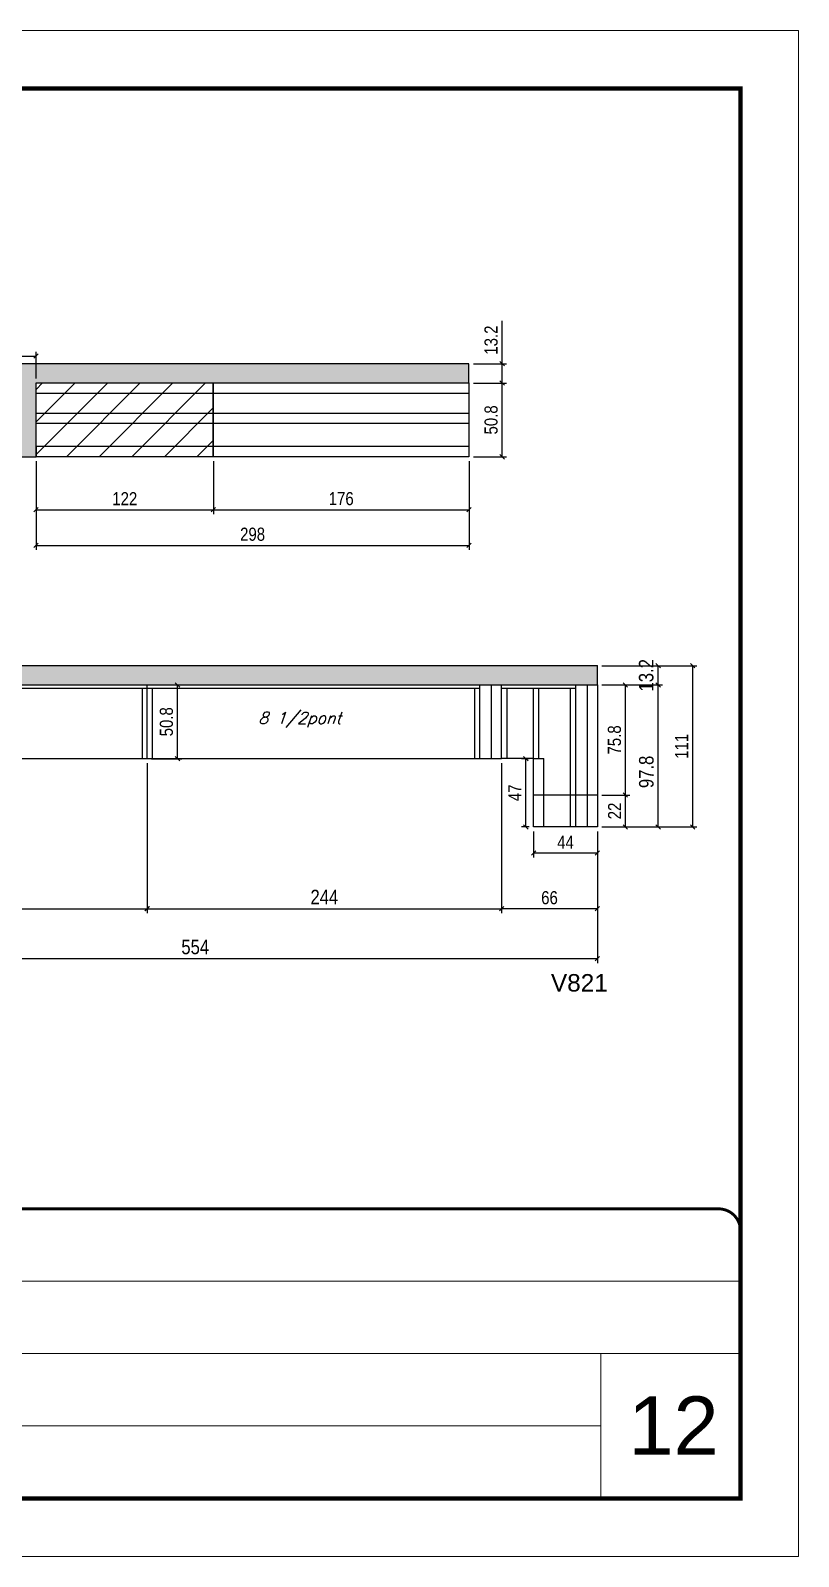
# Model space of a CAD drawing. Extents: x -20960 to -5926, y -2106 to 21915.
# Drawn here: x -6482 to -5953, y 18568 to 19618 of the extents above; entities that cross this region are included whole.
import ezdxf

# ---------------------------------------------------------------- set-up
doc = ezdxf.new("R2010")
doc.units = 0
doc.linetypes.add('CONTINUO', pattern=[0])
doc.linetypes.add('DASHED', pattern=[0.75, 0.5, -0.25])
for name, color, linetype in [('5', 5, 'Continuous'), ('COTA', 241, 'Continuous'), ('Painéis', 200, 'Continuous'), ('Reaproveitamento', 251, 'Continuous'), ('SARR_2.2x7', 40, 'Continuous'), ('SARR_3.5x7', 81, 'Continuous'), ('texto', 7, 'Continuous')]:
    doc.layers.add(name, color=color, linetype=linetype)
for name, color, linetype, lineweight in [('CARIMBO', 255, 'Continuous', 9), ('Folhas', 255, 'Continuous', 9), ('SARRAFO DE PRESSAO', 251, 'DASHED', 9)]:
    doc.layers.add(name, color=color, linetype=linetype, lineweight=lineweight)
doc.styles.add('ARIAL', font='arial.ttf')
doc.styles.add('COTA TECNICA', font='techl___.ttf', dxfattribs={"height": 10})
doc.styles.add('COTA TECNICA-50', font='techl___.ttf', dxfattribs={"height": 9})
doc.styles.add('Romans', font='romans.shx')
doc.styles.get("Standard").update_dxf_attribs({"font": 'arial.ttf'})
doc.dimstyles.new('COTA PAINEL-50', dxfattribs={"dimtxt": 9, "dimasz": 3, "dimexe": 3, "dimexo": 3, "dimgap": 3, "dimtad": 1, "dimdec": 1, "dimzin": 12, "dimdsep": 46, "dimtxsty": 'COTA TECNICA-50', "dimblk1": 'OBLIQUE', "dimblk2": 'OBLIQUE', "dimsah": 1, "dimcen": 0.9, "dimclrd": 4, "dimclre": 4, "dimclrt": 240, "dimadec": 1, "dimazin": 3, "dimtfac": 1, "dimtdec": 1, "dimtmove": 0, "dimatfit": 3, "dimfxl": 1, "dimtolj": 1, "dimtzin": 12, "dimarcsym": 0})
doc.dimstyles.new('PAINEL', dxfattribs={"dimtxt": 10, "dimasz": 3, "dimexe": 3, "dimexo": 3, "dimgap": 3, "dimtad": 1, "dimdec": 1, "dimzin": 12, "dimdsep": 46, "dimtxsty": 'COTA TECNICA', "dimblk1": 'OBLIQUE', "dimblk2": 'OBLIQUE', "dimsah": 1, "dimcen": 0.9, "dimclrd": 4, "dimclre": 4, "dimclrt": 240, "dimadec": 1, "dimazin": 3, "dimtfac": 1, "dimtdec": 1, "dimtmove": 0, "dimatfit": 3, "dimfxl": 1, "dimtolj": 1, "dimtzin": 12, "dimarcsym": 0})
pattern_1 = [(50, (1585, 0), (5.4655401, -0.4781726), [0.5715, -6.2865]), (355, (1585, 0), (-1.0573026, 5.7317054), [0.4572, -5.0292175]), (100.451445, (1585.4555, -0.04), (4.4082374, 5.2535326), [0.4857003, -5.3427073]), (46.1842, (1585, 1.524), (8.1323712, -1.2612698), [0.85725, -9.42975]), (96.635558, (1585.678, 1.419), (7.122124, 7.4227837), [0.7285507, -8.0140682]), (351.18415, (1585, 1.524), (7.122124, 7.4227837), [0.685799, -7.543792]), (21, (1585.762, 1.143), (4.5484317, -3.0679559), [0.5715, -6.2865]), (326, (1585.762, 1.143), (1.8540609, 5.525639), [0.4572, -5.0292]), (71.451445, (1586.141, 0.8873), (6.4024926, 2.4576831), [0.4857003, -5.3426981]), (37.5, (1585, 0), (0.0926581, 2.53665117), [0, -4.96824, 0, -5.1054, 0, -5.04825]), (7.5, (1585, 0), (2.00458988, 3.00541724), [0, -2.91084, 0, -4.85394, 0, -1.92405]), (327.5, (1583.3007, 0), (4.06771786, -0.17186232), [0, -1.905, 0, -5.9436, 0, -7.8867]), (317.5, (1582.5387, 0), (4.44387544, 0.76279473), [0, -2.4765, 0, -3.94716, 0, -5.6007])]

# ---------------------------------------------------------------- blocks, each defined once
blk = doc.blocks.new('9999999999')
at = {"color": 30, "linetype": 'CONTINUO'}
for p, q in [((98564.6, 34379.6), (99584, 34379.6)), ((98564.6, 34329.8), (99488, 34329.8)), ((99584, 34329.8), (99488, 34329.8)), ((99488, 34329.8), (99488, 34230.2)), ((98564.6, 34280), (99488, 34280))]:
    blk.add_line(p, q, dxfattribs=at)
at = {"color": 30, "linetype": 'CONTINUO', "const_width": 2}
blk.add_lwpolyline([(99584, 34230.2), (99584, 34414.4, 0.414214), (99569, 34429.4), (98229, 34429.4, 0.414214), (98214, 34414.4), (98214, 34245.2, 0.414214), (98229, 34230.2), (99584, 34230.2)], format="xyb", dxfattribs=at)
at = {"layer": 'Folhas'}
blk.add_lwpolyline([(98139, 34190.2), (99624, 34190.2), (99624, 35240.2), (98139, 35240.2)], close=True, dxfattribs=at)
at = {"layer": 'Folhas', "color": 30, "const_width": 3}
blk.add_lwpolyline([(98214, 34230.2), (99584, 34230.2), (99584, 35200.2), (98214, 35200.2)], close=True, dxfattribs=at)
blk = doc.blocks.new('_Oblique')
at = {"color": 0, "linetype": 'ByBlock', "lineweight": -2}
blk.add_line((-0.5, -0.5), (0.5, 0.5), dxfattribs=at)
blk = doc.blocks.new('*D327')
at = {"layer": 'COTA', "color": 4, "lineweight": -2, "transparency": 16777216}
for p, q in [((-6356.3, 19321.9), (-6356.3, 19285.5)), ((-6180.3, 19321.9), (-6180.3, 19285.5)), ((-6356.3, 19288.5), (-6180.3, 19288.5))]:
    blk.add_line(p, q, dxfattribs=at)
at = {"layer": 'Defpoints', "color": 0, "transparency": 16777216}
for p in [(-6356.3, 19324.9), (-6180.3, 19324.9), (-6180.3, 19288.5)]:
    blk.add_point(p, dxfattribs=at)
at = {"layer": 'COTA', "color": 4, "lineweight": -2, "transparency": 16777216, "xscale": 3, "yscale": 3, "zscale": 3, "rotation": 180}
blk.add_blockref('_Oblique', (-6356.3, 19288.5), dxfattribs=at)
at = {"layer": 'COTA', "color": 4, "lineweight": -2, "transparency": 16777216, "xscale": 3, "yscale": 3, "zscale": 3}
blk.add_blockref('_Oblique', (-6180.3, 19288.5), dxfattribs=at)
at = {"layer": 'COTA', "color": 240, "transparency": 16777216, "insert": (-6268.3, 19296.1), "char_height": 9, "attachment_point": 5, "style": 'COTA TECNICA-50'}
blk.add_mtext('\\A1;176', dxfattribs=at)
blk = doc.blocks.new('*D328')
at = {"layer": 'COTA', "color": 4, "lineweight": -2, "transparency": 16777216}
for p, q in [((-6177.3, 19375.7), (-6154.5, 19375.7)), ((-6157.5, 19324.9), (-6157.5, 19375.7)), ((-6177.3, 19324.9), (-6154.5, 19324.9))]:
    blk.add_line(p, q, dxfattribs=at)
at = {"layer": 'Defpoints', "color": 0, "transparency": 16777216}
for p in [(-6180.3, 19375.7), (-6157.5, 19375.7), (-6180.3, 19324.9)]:
    blk.add_point(p, dxfattribs=at)
at = {"layer": 'COTA', "color": 4, "lineweight": -2, "transparency": 16777216, "xscale": 3, "yscale": 3, "zscale": 3}
for p, rotation in [((-6157.5, 19375.7), 90), ((-6157.5, 19324.9), 270)]:
    blk.add_blockref('_Oblique', p, dxfattribs=dict(at, rotation=rotation))
at = {"layer": 'COTA', "color": 240, "transparency": 16777216, "insert": (-6165.1, 19350.3), "char_height": 9, "attachment_point": 5, "rotation": 90, "style": 'COTA TECNICA-50'}
blk.add_mtext('\\A1;50.8', dxfattribs=at)
blk = doc.blocks.new('*D329')
at = {"layer": 'COTA', "color": 4, "lineweight": -2, "transparency": 16777216}
for p, q in [((-6478.3, 19321.9), (-6478.3, 19285.5)), ((-6356.3, 19321.9), (-6356.3, 19285.5)), ((-6478.3, 19288.5), (-6356.3, 19288.5))]:
    blk.add_line(p, q, dxfattribs=at)
at = {"layer": 'Defpoints', "color": 0, "transparency": 16777216}
for p in [(-6478.3, 19324.9), (-6356.3, 19324.9), (-6356.3, 19288.5)]:
    blk.add_point(p, dxfattribs=at)
at = {"layer": 'COTA', "color": 4, "lineweight": -2, "transparency": 16777216, "xscale": 3, "yscale": 3, "zscale": 3, "rotation": 180}
blk.add_blockref('_Oblique', (-6478.3, 19288.5), dxfattribs=at)
at = {"layer": 'COTA', "color": 4, "lineweight": -2, "transparency": 16777216, "xscale": 3, "yscale": 3, "zscale": 3}
blk.add_blockref('_Oblique', (-6356.3, 19288.5), dxfattribs=at)
at = {"layer": 'COTA', "color": 240, "transparency": 16777216, "insert": (-6417.3, 19296.1), "char_height": 9, "attachment_point": 5, "style": 'COTA TECNICA-50'}
blk.add_mtext('\\A1;122', dxfattribs=at)
blk = doc.blocks.new('*D398')
at = {"layer": 'COTA', "color": 4, "lineweight": -2, "transparency": 16777216}
for p, q in [((-6526.3, 19378.7), (-6526.3, 19397.2)), ((-6526.3, 19394.2), (-6478.3, 19394.2)), ((-6478.3, 19378.7), (-6478.3, 19397.2))]:
    blk.add_line(p, q, dxfattribs=at)
at = {"layer": 'Defpoints', "color": 0, "transparency": 16777216}
for p in [(-6478.3, 19394.2), (-6526.3, 19375.7), (-6478.3, 19375.7)]:
    blk.add_point(p, dxfattribs=at)
at = {"layer": 'COTA', "color": 4, "lineweight": -2, "transparency": 16777216, "xscale": 3, "yscale": 3, "zscale": 3, "rotation": 180}
blk.add_blockref('_Oblique', (-6526.3, 19394.2), dxfattribs=at)
at = {"layer": 'COTA', "color": 4, "lineweight": -2, "transparency": 16777216, "xscale": 3, "yscale": 3, "zscale": 3}
blk.add_blockref('_Oblique', (-6478.3, 19394.2), dxfattribs=at)
at = {"layer": 'COTA', "color": 240, "transparency": 16777216, "insert": (-6502.3, 19401.8), "char_height": 9, "attachment_point": 5, "style": 'COTA TECNICA-50'}
blk.add_mtext('\\A1;48', dxfattribs=at)
blk = doc.blocks.new('*D399')
at = {"layer": 'COTA', "color": 4, "lineweight": -2, "ltscale": 25, "transparency": 16777216}
for p, q in [((-6645.8, 19114.2), (-6645.8, 19010.9)), ((-6401.8, 19114.2), (-6401.8, 19010.9)), ((-6645.8, 19013.9), (-6401.8, 19013.9))]:
    blk.add_line(p, q, dxfattribs=at)
at = {"layer": 'Defpoints', "color": 0, "ltscale": 25, "transparency": 16777216}
for p in [(-6645.8, 19117.2), (-6401.8, 19117.2), (-6401.8, 19013.9)]:
    blk.add_point(p, dxfattribs=at)
at = {"layer": 'COTA', "color": 4, "lineweight": -2, "ltscale": 25, "transparency": 16777216, "xscale": 3, "yscale": 3, "zscale": 3, "rotation": 180}
blk.add_blockref('_Oblique', (-6645.8, 19013.9), dxfattribs=at)
at = {"layer": 'COTA', "color": 4, "lineweight": -2, "ltscale": 25, "transparency": 16777216, "xscale": 3, "yscale": 3, "zscale": 3}
blk.add_blockref('_Oblique', (-6401.8, 19013.9), dxfattribs=at)
at = {"layer": 'COTA', "color": 240, "ltscale": 25, "transparency": 16777216, "insert": (-6510.2, 19022), "char_height": 10, "attachment_point": 5, "style": 'COTA TECNICA'}
blk.add_mtext('\\A1;244', dxfattribs=at)
blk = doc.blocks.new('*D332')
at = {"layer": 'COTA', "color": 4, "lineweight": -2, "ltscale": 25, "transparency": 16777216}
for p, q in [((-6088.9, 19168), (-6047.1, 19168)), ((-6050.1, 19070.2), (-6050.1, 19168)), ((-6088.9, 19070.2), (-6047.1, 19070.2))]:
    blk.add_line(p, q, dxfattribs=at)
at = {"layer": 'Defpoints', "color": 0, "ltscale": 25, "transparency": 16777216}
for p in [(-6091.9, 19168), (-6050.1, 19168), (-6091.9, 19070.2)]:
    blk.add_point(p, dxfattribs=at)
at = {"layer": 'COTA', "color": 4, "lineweight": -2, "ltscale": 25, "transparency": 16777216, "xscale": 3, "yscale": 3, "zscale": 3}
for p, rotation in [((-6050.1, 19168), 90), ((-6050.1, 19070.2), 270)]:
    blk.add_blockref('_Oblique', p, dxfattribs=dict(at, rotation=rotation))
at = {"layer": 'COTA', "color": 240, "ltscale": 25, "transparency": 16777216, "insert": (-6058.2, 19108.1), "char_height": 10, "attachment_point": 5, "rotation": 90, "style": 'COTA TECNICA'}
blk.add_mtext('\\A1;97.8', dxfattribs=at)
blk = doc.blocks.new('*D400')
at = {"layer": 'COTA', "color": 4, "lineweight": -2, "ltscale": 25, "transparency": 16777216}
for p, q in [((-6401.9, 19114.2), (-6401.9, 19010.9)), ((-6157.9, 19114.2), (-6157.9, 19010.9)), ((-6401.9, 19013.9), (-6157.9, 19013.9))]:
    blk.add_line(p, q, dxfattribs=at)
at = {"layer": 'Defpoints', "color": 0, "ltscale": 25, "transparency": 16777216}
for p in [(-6401.9, 19117.2), (-6157.9, 19117.2), (-6157.9, 19013.9)]:
    blk.add_point(p, dxfattribs=at)
at = {"layer": 'COTA', "color": 4, "lineweight": -2, "ltscale": 25, "transparency": 16777216, "xscale": 3, "yscale": 3, "zscale": 3, "rotation": 180}
blk.add_blockref('_Oblique', (-6401.9, 19013.9), dxfattribs=at)
at = {"layer": 'COTA', "color": 4, "lineweight": -2, "ltscale": 25, "transparency": 16777216, "xscale": 3, "yscale": 3, "zscale": 3}
blk.add_blockref('_Oblique', (-6157.9, 19013.9), dxfattribs=at)
at = {"layer": 'COTA', "color": 240, "ltscale": 25, "transparency": 16777216, "insert": (-6279.9, 19022), "char_height": 10, "attachment_point": 5, "style": 'COTA TECNICA'}
blk.add_mtext('\\A1;244', dxfattribs=at)
blk = doc.blocks.new('*D401')
at = {"layer": 'COTA', "color": 4, "lineweight": -2, "ltscale": 25, "transparency": 16777216}
for p, q in [((-6645.8, 19114.2), (-6645.8, 18976.5)), ((-6091.9, 19067.2), (-6091.9, 18976.5)), ((-6091.9, 18979.5), (-6645.8, 18979.5))]:
    blk.add_line(p, q, dxfattribs=at)
at = {"layer": 'Defpoints', "color": 0, "ltscale": 25, "transparency": 16777216}
for p in [(-6645.8, 19117.2), (-6091.9, 19070.2), (-6645.8, 18979.5)]:
    blk.add_point(p, dxfattribs=at)
at = {"layer": 'COTA', "color": 4, "lineweight": -2, "ltscale": 25, "transparency": 16777216, "xscale": 3, "yscale": 3, "zscale": 3, "rotation": 180}
blk.add_blockref('_Oblique', (-6645.8, 18979.5), dxfattribs=at)
at = {"layer": 'COTA', "color": 4, "lineweight": -2, "ltscale": 25, "transparency": 16777216, "xscale": 3, "yscale": 3, "zscale": 3}
blk.add_blockref('_Oblique', (-6091.9, 18979.5), dxfattribs=at)
at = {"layer": 'COTA', "color": 240, "ltscale": 25, "transparency": 16777216, "insert": (-6368.8, 18987.6), "char_height": 10, "attachment_point": 5, "style": 'COTA TECNICA'}
blk.add_mtext('\\A1;554', dxfattribs=at)
blk = doc.blocks.new('*D333')
at = {"layer": 'COTA', "color": 4, "lineweight": -2, "ltscale": 25, "transparency": 16777216}
for p, q in [((-6088.9, 19181.2), (-6047.1, 19181.2)), ((-6050.1, 19168), (-6050.1, 19181.2)), ((-6088.9, 19168), (-6047.1, 19168))]:
    blk.add_line(p, q, dxfattribs=at)
at = {"layer": 'Defpoints', "color": 0, "ltscale": 25, "transparency": 16777216}
for p in [(-6091.9, 19181.2), (-6050.1, 19181.2), (-6091.9, 19168)]:
    blk.add_point(p, dxfattribs=at)
at = {"layer": 'COTA', "color": 4, "lineweight": -2, "ltscale": 25, "transparency": 16777216, "xscale": 3, "yscale": 3, "zscale": 3}
for p, rotation in [((-6050.1, 19181.2), 90), ((-6050.1, 19168), 270)]:
    blk.add_blockref('_Oblique', p, dxfattribs=dict(at, rotation=rotation))
at = {"layer": 'COTA', "color": 240, "ltscale": 25, "transparency": 16777216, "insert": (-6058.3, 19174.6), "char_height": 10, "attachment_point": 5, "rotation": 90, "style": 'COTA TECNICA'}
blk.add_mtext('\\A1;13.2', dxfattribs=at)
blk = doc.blocks.new('*D334')
at = {"layer": 'COTA', "color": 4, "lineweight": -2, "transparency": 16777216}
for p, q in [((-6088.9, 19181.2), (-6023.4, 19181.2)), ((-6026.4, 19181.2), (-6026.4, 19070.2)), ((-6088.9, 19070.2), (-6023.4, 19070.2))]:
    blk.add_line(p, q, dxfattribs=at)
at = {"layer": 'Defpoints', "color": 0, "transparency": 16777216}
for p in [(-6091.9, 19181.2), (-6091.9, 19070.2), (-6026.4, 19070.2)]:
    blk.add_point(p, dxfattribs=at)
at = {"layer": 'COTA', "color": 4, "lineweight": -2, "transparency": 16777216, "xscale": 3, "yscale": 3, "zscale": 3}
for p, rotation in [((-6026.4, 19181.2), 90), ((-6026.4, 19070.2), 270)]:
    blk.add_blockref('_Oblique', p, dxfattribs=dict(at, rotation=rotation))
at = {"layer": 'COTA', "color": 240, "transparency": 16777216, "insert": (-6033.9, 19125.7), "char_height": 9, "attachment_point": 5, "rotation": 90, "style": 'COTA TECNICA-50'}
blk.add_mtext('\\A1;111', dxfattribs=at)
blk = doc.blocks.new('*D335')
at = {"layer": 'COTA', "color": 4, "lineweight": -2, "transparency": 16777216}
for p, q in [((-6135.9, 19067.2), (-6135.9, 19049.2)), ((-6091.9, 19067.2), (-6091.9, 19049.2)), ((-6091.9, 19052.2), (-6135.9, 19052.2))]:
    blk.add_line(p, q, dxfattribs=at)
at = {"layer": 'Defpoints', "color": 0, "transparency": 16777216}
for p in [(-6135.9, 19070.2), (-6091.9, 19070.2), (-6135.9, 19052.2)]:
    blk.add_point(p, dxfattribs=at)
at = {"layer": 'COTA', "color": 4, "lineweight": -2, "transparency": 16777216, "xscale": 3, "yscale": 3, "zscale": 3, "rotation": 180}
blk.add_blockref('_Oblique', (-6135.9, 19052.2), dxfattribs=at)
at = {"layer": 'COTA', "color": 4, "lineweight": -2, "transparency": 16777216, "xscale": 3, "yscale": 3, "zscale": 3}
blk.add_blockref('_Oblique', (-6091.9, 19052.2), dxfattribs=at)
at = {"layer": 'COTA', "color": 240, "transparency": 16777216, "insert": (-6113.9, 19059.7), "char_height": 9, "attachment_point": 5, "style": 'COTA TECNICA-50'}
blk.add_mtext('\\A1;44', dxfattribs=at)
blk = doc.blocks.new('*D336')
at = {"layer": 'COTA', "color": 4, "lineweight": -2, "transparency": 16777216}
for p, q in [((-6157.9, 19114.2), (-6157.9, 19010.9)), ((-6091.9, 19067.2), (-6091.9, 19010.9)), ((-6091.9, 19013.9), (-6157.9, 19013.9))]:
    blk.add_line(p, q, dxfattribs=at)
at = {"layer": 'Defpoints', "color": 0, "transparency": 16777216}
for p in [(-6157.9, 19117.2), (-6091.9, 19070.2), (-6157.9, 19013.9)]:
    blk.add_point(p, dxfattribs=at)
at = {"layer": 'COTA', "color": 4, "lineweight": -2, "transparency": 16777216, "xscale": 3, "yscale": 3, "zscale": 3, "rotation": 180}
blk.add_blockref('_Oblique', (-6157.9, 19013.9), dxfattribs=at)
at = {"layer": 'COTA', "color": 4, "lineweight": -2, "transparency": 16777216, "xscale": 3, "yscale": 3, "zscale": 3}
blk.add_blockref('_Oblique', (-6091.9, 19013.9), dxfattribs=at)
at = {"layer": 'COTA', "color": 240, "transparency": 16777216, "insert": (-6124.9, 19021.5), "char_height": 9, "attachment_point": 5, "style": 'COTA TECNICA-50'}
blk.add_mtext('\\A1;66', dxfattribs=at)
blk = doc.blocks.new('*D409')
at = {"layer": 'COTA', "color": 4, "lineweight": -2, "transparency": 16777216}
for p, q in [((-6398.9, 19168), (-6378, 19168)), ((-6381, 19117.2), (-6381, 19168)), ((-6398.9, 19117.2), (-6378, 19117.2))]:
    blk.add_line(p, q, dxfattribs=at)
at = {"layer": 'Defpoints', "color": 0, "transparency": 16777216}
for p in [(-6401.9, 19168), (-6381, 19168), (-6401.9, 19117.2)]:
    blk.add_point(p, dxfattribs=at)
at = {"layer": 'COTA', "color": 4, "lineweight": -2, "transparency": 16777216, "xscale": 3, "yscale": 3, "zscale": 3}
for p, rotation in [((-6381, 19168), 90), ((-6381, 19117.2), 270)]:
    blk.add_blockref('_Oblique', p, dxfattribs=dict(at, rotation=rotation))
at = {"layer": 'COTA', "color": 240, "transparency": 16777216, "insert": (-6388.6, 19142.6), "char_height": 9, "attachment_point": 5, "rotation": 90, "style": 'COTA TECNICA-50'}
blk.add_mtext('\\A1;50.8', dxfattribs=at)
blk = doc.blocks.new('*D412')
at = {"layer": 'COTA', "color": 4, "lineweight": -2, "transparency": 16777216}
for p, q in [((-6138.9, 19117.2), (-6144.2, 19117.2)), ((-6141.2, 19070.2), (-6141.2, 19117.2)), ((-6138.9, 19070.2), (-6144.2, 19070.2))]:
    blk.add_line(p, q, dxfattribs=at)
at = {"layer": 'Defpoints', "color": 0, "transparency": 16777216}
for p in [(-6141.2, 19117.2), (-6135.9, 19117.2), (-6135.9, 19070.2)]:
    blk.add_point(p, dxfattribs=at)
at = {"layer": 'COTA', "color": 4, "lineweight": -2, "transparency": 16777216, "xscale": 3, "yscale": 3, "zscale": 3}
for p, rotation in [((-6141.2, 19117.2), 90), ((-6141.2, 19070.2), 270)]:
    blk.add_blockref('_Oblique', p, dxfattribs=dict(at, rotation=rotation))
at = {"layer": 'COTA', "color": 240, "transparency": 16777216, "insert": (-6148.7, 19093.7), "char_height": 9, "attachment_point": 5, "rotation": 90, "style": 'COTA TECNICA-50'}
blk.add_mtext('\\A1;47', dxfattribs=at)
blk = doc.blocks.new('*D413')
at = {"layer": 'COTA', "color": 4, "lineweight": -2, "transparency": 16777216}
for p, q in [((-6157.5, 19388.9), (-6157.5, 19418.4)), ((-6177.3, 19388.9), (-6154.5, 19388.9)), ((-6157.5, 19375.7), (-6157.5, 19388.9)), ((-6177.3, 19375.7), (-6154.5, 19375.7))]:
    blk.add_line(p, q, dxfattribs=at)
at = {"layer": 'Defpoints', "color": 0, "transparency": 16777216}
for p in [(-6180.3, 19388.9), (-6157.5, 19388.9), (-6180.3, 19375.7)]:
    blk.add_point(p, dxfattribs=at)
at = {"layer": 'COTA', "color": 4, "lineweight": -2, "transparency": 16777216, "xscale": 3, "yscale": 3, "zscale": 3}
for p, rotation in [((-6157.5, 19388.9), 90), ((-6157.5, 19375.7), 270)]:
    blk.add_blockref('_Oblique', p, dxfattribs=dict(at, rotation=rotation))
at = {"layer": 'COTA', "color": 240, "transparency": 16777216, "insert": (-6165.1, 19405.2), "char_height": 9, "attachment_point": 5, "rotation": 90, "style": 'COTA TECNICA-50'}
blk.add_mtext('\\A1;13.2', dxfattribs=at)
blk = doc.blocks.new('*D420')
at = {"layer": 'COTA', "color": 4, "lineweight": -2, "transparency": 16777216}
for p, q in [((-6088.9, 19092.2), (-6069.6, 19092.2)), ((-6072.6, 19070.2), (-6072.6, 19092.2)), ((-6088.9, 19070.2), (-6069.6, 19070.2))]:
    blk.add_line(p, q, dxfattribs=at)
at = {"layer": 'Defpoints', "color": 0, "transparency": 16777216}
for p in [(-6091.9, 19092.2), (-6072.6, 19092.2), (-6091.9, 19070.2)]:
    blk.add_point(p, dxfattribs=at)
at = {"layer": 'COTA', "color": 4, "lineweight": -2, "transparency": 16777216, "xscale": 3, "yscale": 3, "zscale": 3}
for p, rotation in [((-6072.6, 19092.2), 90), ((-6072.6, 19070.2), 270)]:
    blk.add_blockref('_Oblique', p, dxfattribs=dict(at, rotation=rotation))
at = {"layer": 'COTA', "color": 240, "transparency": 16777216, "insert": (-6080.1, 19081.2), "char_height": 9, "attachment_point": 5, "rotation": 90, "style": 'COTA TECNICA-50'}
blk.add_mtext('\\A1;22', dxfattribs=at)
blk = doc.blocks.new('*D421')
at = {"layer": 'COTA', "color": 4, "lineweight": -2, "transparency": 16777216}
for p, q in [((-6088.9, 19168), (-6069.6, 19168)), ((-6072.6, 19092.2), (-6072.6, 19168)), ((-6088.9, 19092.2), (-6069.6, 19092.2))]:
    blk.add_line(p, q, dxfattribs=at)
at = {"layer": 'Defpoints', "color": 0, "transparency": 16777216}
for p in [(-6091.9, 19168), (-6072.6, 19168), (-6091.9, 19092.2)]:
    blk.add_point(p, dxfattribs=at)
at = {"layer": 'COTA', "color": 4, "lineweight": -2, "transparency": 16777216, "xscale": 3, "yscale": 3, "zscale": 3}
for p, rotation in [((-6072.6, 19168), 90), ((-6072.6, 19092.2), 270)]:
    blk.add_blockref('_Oblique', p, dxfattribs=dict(at, rotation=rotation))
at = {"layer": 'COTA', "color": 240, "transparency": 16777216, "insert": (-6080.2, 19130.1), "char_height": 9, "attachment_point": 5, "rotation": 90, "style": 'COTA TECNICA-50'}
blk.add_mtext('\\A1;75.8', dxfattribs=at)
blk = doc.blocks.new('*D1679')
at = {"layer": 'COTA', "color": 4, "lineweight": -2, "transparency": 16777216}
for p, q in [((-6478.3, 19321.9), (-6478.3, 19261)), ((-6180.3, 19321.9), (-6180.3, 19261)), ((-6478.3, 19264), (-6180.3, 19264))]:
    blk.add_line(p, q, dxfattribs=at)
at = {"layer": 'Defpoints', "color": 0, "transparency": 16777216}
for p in [(-6478.3, 19324.9), (-6180.3, 19324.9), (-6180.3, 19264)]:
    blk.add_point(p, dxfattribs=at)
at = {"layer": 'COTA', "color": 4, "lineweight": -2, "transparency": 16777216, "xscale": 3, "yscale": 3, "zscale": 3, "rotation": 180}
blk.add_blockref('_Oblique', (-6478.3, 19264), dxfattribs=at)
at = {"layer": 'COTA', "color": 4, "lineweight": -2, "transparency": 16777216, "xscale": 3, "yscale": 3, "zscale": 3}
blk.add_blockref('_Oblique', (-6180.3, 19264), dxfattribs=at)
at = {"layer": 'COTA', "color": 240, "transparency": 16777216, "insert": (-6329.3, 19271.6), "char_height": 9, "attachment_point": 5, "style": 'COTA TECNICA-50'}
blk.add_mtext('\\A1;298', dxfattribs=at)

msp = doc.modelspace()

# ---------------------------------------------------------------- hatches: boundary and pattern name
at = {"layer": 'COTA', "linetype": 'ByBlock'}
h = msp.add_hatch(dxfattribs=at)
h.set_pattern_fill('AR-CONC', color=256, scale=0.03)
h.set_pattern_definition(pattern_1)
h.paths.add_polyline_path([(-6478.35, 19375.73), (-6180.34, 19375.73), (-6180.34, 19388.93), (-7234.35, 19388.93), (-7234.35, 19375.73), (-6892.35, 19375.73), (-6648.35, 19375.73), (-6526.35, 19375.73), (-6526.35, 19331.93), (-6526.35, 19324.93), (-6478.35, 19324.93)])
h = msp.add_hatch(dxfattribs=at)
h.set_pattern_fill('AR-CONC', color=256, scale=0.03)
h.set_pattern_definition(pattern_1)
h.paths.add_polyline_path([(-6157.86, 19168.02), (-6091.86, 19168.02), (-6091.86, 19181.22), (-6645.84, 19181.22), (-6645.84, 19168.02)])
at = {"layer": 'Reaproveitamento', "transparency": 33554684}
h = msp.add_hatch(dxfattribs=at)
h.set_pattern_fill('ANSI31', color=256, scale=5)
h.set_pattern_definition([(45, (1585, 0), (-11.22532, 11.22532), [])])
h.paths.add_polyline_path([(-6356.35, 19324.93), (-6356.35, 19375.73), (-6478.35, 19375.73), (-6478.35, 19324.93)])

# ---------------------------------------------------------------- linework, layer by layer
at = {"layer": 'COTA', "linetype": 'ByBlock'}
for p, q in [((-6180.34, 19388.93), (-7234.35, 19388.93)), ((-6180.34, 19375.73), (-6180.34, 19388.93)), ((-6526.35, 19324.93), (-6478.35, 19324.93)), ((-6645.84, 19181.22), (-6091.86, 19181.22)), ((-6091.86, 19168.02), (-6091.86, 19181.22))]:
    msp.add_line(p, q, dxfattribs=at)
at = {"layer": 'Painéis', "ltscale": 25}
for p, q in [((-6478.35, 19375.73), (-6180.34, 19375.73)), ((-6478.35, 19324.93), (-6478.35, 19375.73)), ((-6356.35, 19375.73), (-6356.35, 19324.93)), ((-6356.35, 19324.93), (-6356.35, 19375.73)), ((-6180.34, 19375.73), (-6180.34, 19324.93)), ((-6180.34, 19324.93), (-6478.35, 19324.93)), ((-6401.86, 19117.22), (-6401.86, 19168.02)), ((-6401.84, 19117.22), (-6401.84, 19168.02)), ((-6157.86, 19117.22), (-6157.86, 19168.02))]:
    msp.add_line(p, q, dxfattribs=at)
at = {"layer": 'Painéis'}
for p, q in [((-6645.84, 19168.02), (-6157.86, 19168.02)), ((-6157.86, 19117.22), (-6157.86, 19168.02)), ((-6157.86, 19168.02), (-6091.86, 19168.02)), ((-6091.86, 19168.02), (-6091.86, 19070.22)), ((-6645.84, 19117.22), (-6157.86, 19117.22)), ((-6135.86, 19117.22), (-6157.86, 19117.22)), ((-6135.86, 19070.22), (-6135.86, 19117.22)), ((-6135.86, 19092.22), (-6091.86, 19092.22)), ((-6091.86, 19070.22), (-6135.86, 19070.22))]:
    msp.add_line(p, q, dxfattribs=at)
at = {"layer": 'SARR_2.2x7', "linetype": 'Continuous'}
for p, q in [((-6478.35, 19368.73), (-6356.35, 19368.73)), ((-6356.35, 19368.73), (-6180.34, 19368.73)), ((-6356.35, 19354.76), (-6478.35, 19354.76)), ((-6180.34, 19354.76), (-6356.35, 19354.76)), ((-6356.35, 19347.76), (-6478.35, 19347.76)), ((-6180.34, 19347.76), (-6356.35, 19347.76)), ((-6478.35, 19331.93), (-6478.35, 19324.93)), ((-6356.35, 19331.93), (-6478.35, 19331.93)), ((-6180.34, 19331.93), (-6356.35, 19331.93)), ((-6630.84, 19165.82), (-6401.84, 19165.82)), ((-6401.86, 19165.82), (-6172.86, 19165.82)), ((-6164.86, 19117.22), (-6164.86, 19168.02)), ((-6157.86, 19165.82), (-6106.86, 19165.82)), ((-6098.86, 19070.22), (-6098.86, 19168.02)), ((-6135.86, 19117.22), (-6128.86, 19117.22)), ((-6128.86, 19070.22), (-6128.86, 19117.22))]:
    msp.add_line(p, q, dxfattribs=at)
at = {"layer": 'SARR_3.5x7'}
for p, q in [((-6405.34, 19165.82), (-6405.34, 19117.22)), ((-6398.34, 19165.82), (-6398.34, 19117.22)), ((-6176.36, 19117.22), (-6176.36, 19165.82)), ((-6172.86, 19117.22), (-6172.86, 19168.02)), ((-6154.36, 19165.82), (-6154.36, 19117.22)), ((-6135.86, 19117.22), (-6135.86, 19165.82)), ((-6132.36, 19117.22), (-6132.36, 19165.82)), ((-6110.36, 19070.22), (-6110.36, 19165.82)), ((-6106.86, 19070.22), (-6106.86, 19168.02))]:
    msp.add_line(p, q, dxfattribs=at)

# ---------------------------------------------------------------- block references
at = {"layer": 'SARRAFO DE PRESSAO', "color": 6, "linetype": 'ByBlock'}
msp.add_blockref('9999999999', (-105577.48, -15621.96), dxfattribs=at)

# ---------------------------------------------------------------- texts
at = {"layer": '5', "linetype": 'Continuous'}
msp.add_text('V821', height=12, rotation=0.00004, dxfattribs=at).set_placement((-6123.92, 18956.98))
at = {"layer": 'CARIMBO', "style": 'ARIAL'}
msp.add_text('12', height=40, dxfattribs=at).set_placement((-6070.64, 18638.38))
at = {"layer": 'texto', "color": 2, "insert": (-6296.87, 19143.93), "char_height": 8, "attachment_point": 5, "style": 'Romans'}
msp.add_mtext('{\\Q19;\\C256;8 1/2pont}', dxfattribs=at)

# ---------------------------------------------------------------- dimensions: what is measured, and where the dimension line sits
at = {"layer": 'COTA'}
for base, p1, p2, picture, middle in [((-6157.45, 19388.93), (-6180.34, 19375.73), (-6180.34, 19388.93), '*D413', (-6165.15, 19405.16)), ((-6157.45, 19375.73), (-6180.34, 19324.93), (-6180.34, 19375.73), '*D328', (-6165.07, 19350.33)), ((-6026.39, 19070.22), (-6091.86, 19181.22), (-6091.86, 19070.22), '*D334', (-6033.94, 19125.72)), ((-6381.02, 19168.02), (-6401.86, 19117.22), (-6401.86, 19168.02), '*D409', (-6388.64, 19142.62)), ((-6141.16, 19117.22), (-6135.86, 19070.22), (-6135.86, 19117.22), '*D412', (-6148.73, 19093.72)), ((-6072.58, 19092.22), (-6091.86, 19070.22), (-6091.86, 19092.22), '*D420', (-6080.08, 19081.22))]:
    dim = msp.add_linear_dim(base=base, p1=p1, p2=p2, angle=90, dimstyle='COTA PAINEL-50', dxfattribs=at)
    dim.commit()
    dim.dimension.update_dxf_attribs({"geometry": picture, "text_midpoint": middle})
for base, p1, p2, picture, middle in [((-6478.35, 19394.23), (-6526.35, 19375.73), (-6478.35, 19375.73), '*D398', (-6502.35, 19401.81)), ((-6356.35, 19288.51), (-6478.35, 19324.93), (-6356.35, 19324.93), '*D329', (-6417.35, 19296.07)), ((-6180.34, 19263.96), (-6478.35, 19324.93), (-6180.34, 19324.93), '*D1679', (-6329.34, 19271.56)), ((-6180.34, 19288.51), (-6356.35, 19324.93), (-6180.34, 19324.93), '*D327', (-6268.34, 19296.11)), ((-6157.86, 19013.89), (-6091.86, 19070.22), (-6157.86, 19117.22), '*D336', (-6124.86, 19021.48)), ((-6135.86, 19052.18), (-6091.86, 19070.22), (-6135.86, 19070.22), '*D335', (-6113.86, 19059.74))]:
    dim = msp.add_linear_dim(base=base, p1=p1, p2=p2, dimstyle='COTA PAINEL-50', dxfattribs=at)
    dim.commit()
    dim.dimension.update_dxf_attribs({"geometry": picture, "text_midpoint": middle})
at = {"layer": 'COTA', "ltscale": 25}
for base, p1, p2, picture, middle in [((-6050.06, 19181.22), (-6091.86, 19168.02), (-6091.86, 19181.22), '*D333', (-6050.06, 19174.62)), ((-6050.06, 19168.02), (-6091.86, 19070.22), (-6091.86, 19168.02), '*D332', (-6050.06, 19108.12))]:
    dim = msp.add_linear_dim(base=base, p1=p1, p2=p2, angle=90, dimstyle='PAINEL', dxfattribs=at)
    dim.commit()
    dim.dimension.update_dxf_attribs({"geometry": picture, "text_midpoint": middle, "dimtype": 160})
at = {"layer": 'COTA'}
dim = msp.add_linear_dim(base=(-6072.58, 19168.02), p1=(-6091.86, 19092.22), p2=(-6091.86, 19168.02), angle=90, dimstyle='COTA PAINEL-50', override={"dimtmove": 1}, dxfattribs=at)
dim.commit()
dim.dimension.update_dxf_attribs({"geometry": '*D421', "text_midpoint": (-6080.2, 19130.12)})
at = {"layer": 'COTA', "ltscale": 25}
dim = msp.add_linear_dim(base=(-6401.84, 19013.89), p1=(-6645.84, 19117.22), p2=(-6401.84, 19117.22), dimstyle='PAINEL', dxfattribs=at)
dim.commit()
dim.dimension.update_dxf_attribs({"geometry": '*D399', "text_midpoint": (-6510.24, 19013.89), "dimtype": 160})
for base, p1, p2, picture, middle in [((-6645.84, 18979.48), (-6091.86, 19070.22), (-6645.84, 19117.22), '*D401', (-6368.85, 18987.59)), ((-6157.86, 19013.89), (-6401.86, 19117.22), (-6157.86, 19117.22), '*D400', (-6279.86, 19021.96))]:
    dim = msp.add_linear_dim(base=base, p1=p1, p2=p2, dimstyle='PAINEL', dxfattribs=at)
    dim.commit()
    dim.dimension.update_dxf_attribs({"geometry": picture, "text_midpoint": middle})

doc.saveas('drawing.dxf')
